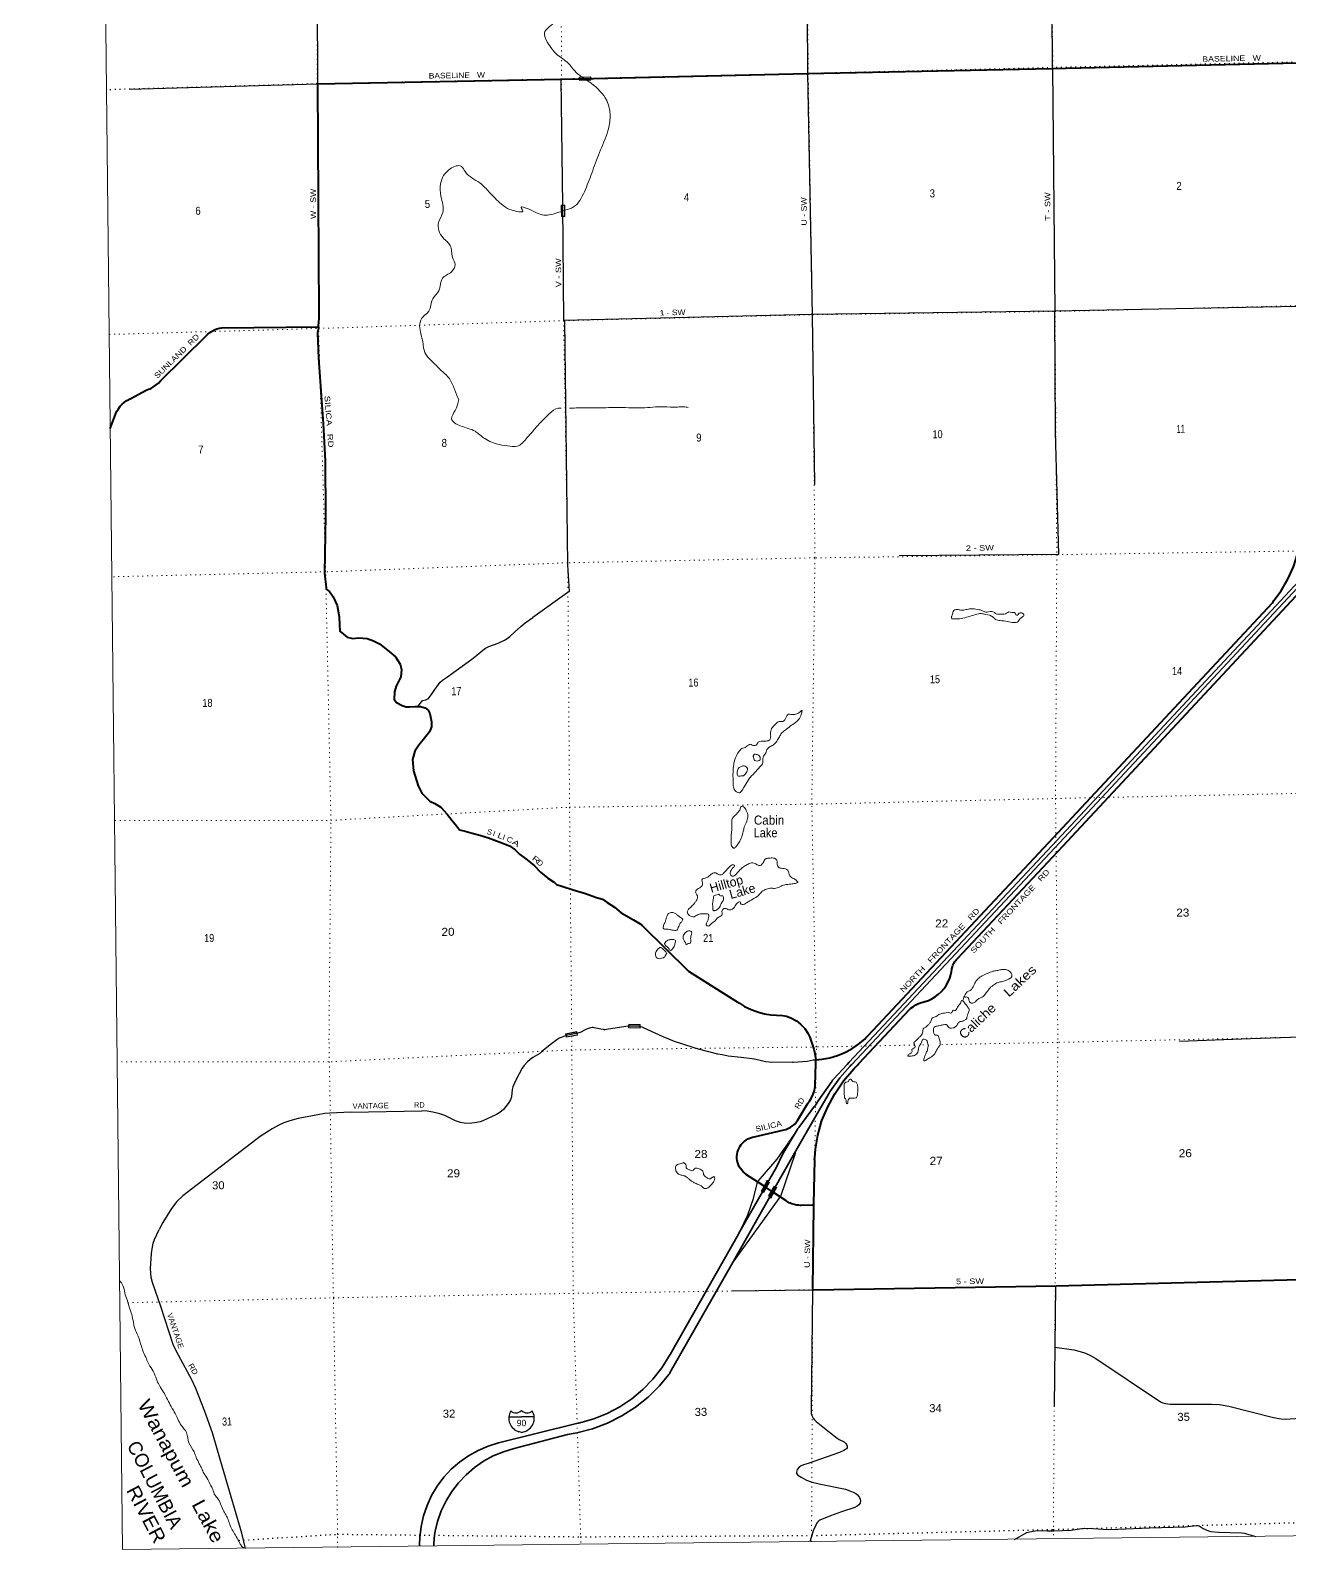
# Model space of a CAD drawing. Header units: feet. Extents: x 248627 to 501257, y -181930 to 5472.
# Drawn here: x 248627 to 276162, y -181930 to -148700 of the extents above; entities that cross this region are included whole.
import ezdxf
from ezdxf.enums import TextEntityAlignment as Align

# ---------------------------------------------------------------- set-up
doc = ezdxf.new("R2010")
doc.units = ezdxf.units.FT
doc.header["$LTSCALE"] = 70
doc.header["$PDMODE"] = 32
doc.header["$PDSIZE"] = 35
doc.linetypes.add('DOTTED', pattern=[1.5, 0.3, -1.2])
doc.linetypes.add('MEDIUM_DASHED', pattern=[4.5, 3, -1.5])
for name, color, linetype, lineweight in [('15', 7, 'Continuous', 25), ('18', 7, 'Continuous', 35), ('19', 7, 'Continuous', 25), ('26', 7, 'Continuous', 40), ('27', 7, 'Continuous', 40), ('29', 7, 'Continuous', 25), ('31', 7, 'Continuous', 13), ('39', 7, 'Continuous', 13), ('4', 7, 'Continuous', 13), ('41', 7, 'MEDIUM_DASHED', 13), ('55', 7, 'Continuous', 13), ('6', 7, 'DOTTED', 25), ('61', 7, 'Continuous', 13), ('7', 7, 'DOTTED', 13)]:
    doc.layers.add(name, color=color, linetype=linetype, lineweight=lineweight)
doc.layers.add('30', color=7, linetype='Continuous')

msp = doc.modelspace()

# ---------------------------------------------------------------- linework, layer by layer
at = {"layer": '15'}
for p, q in [((259089.93, -179021.61), (259366.34, -179021.61)), ((259362.64, -178890.14), (259365.54, -178887.23)), ((259368.71, -178889.61), (259365.28, -178887.23)), ((259366.34, -179367.19), (259302.45, -179349.23)), ((259365.81, -179367.45), (259429.44, -179348.71))]:
    msp.add_line(p, q, dxfattribs=at)
msp.add_lwpolyline([(259641.7, -179021.61), (259365.81, -179021.61), (259366.34, -179021.61)], dxfattribs=at)
for centre, radius, start, end in [((259392.56, -179056.71), 306.13, 148.44436, 254.43373), ((259243.97, -178774.11), 165.66, 227.34179, 315.81158), ((259487.65, -178774.11), 165.66, 224.18844, 312.69406), ((259339.05, -179056.71), 306.13, 283.08089, 31.62481)]:
    msp.add_arc(centre, radius, start, end, dxfattribs=at)
at = {"layer": '18'}
msp.add_line((264108.96, -175027.81), (264112.4, -175021.74), dxfattribs=at)
for points in [[(265408.57, -172719.77), (265427.43, -172694.77), (265775.61, -172233.22), (265794.78, -172207.81), (265809.9, -172183.22), (265853.65, -172112.09), (266151.48, -171690.13), (266170.16, -171663.65), (266191.74, -171640.13), (266484.96, -171320.45), (266488.85, -171316.21), (266531.72, -171270.45), (271074.87, -166421.04), (276473.52, -160628.46), (281645.25, -155121.46)], [(265366.43, -173208.13), (265763.41, -172508.9), (266090.12, -171944.03), (266107.66, -171913.7), (266120.92, -171894.03), (266325.96, -171609.82), (266543.99, -171366.04), (266571.07, -171335.76), (266589.55, -171316.04), (271129.67, -166472.25), (276528.41, -160679.57), (281646.67, -155235.59)], [(264694.93, -173994.92), (264932.35, -173576.41), (265083.13, -173269.61), (265395.68, -172744.77), (265408.57, -172719.77)], [(263961.65, -175682.49), (264797.49, -174210.26), (264858.1, -174103.5), (265366.43, -173208.13)], [(264112.4, -175021.74), (264635.06, -174100.45), (264694.93, -173994.92)], [(257137.01, -181857.11), (257137.78, -181771.05), (257137.95, -181751.99), (257139.42, -181721.05), (257142.16, -181663.28), (257170.38, -181425.15), (257223.34, -181191.27), (257300.46, -180964.2), (257400.89, -180746.45), (257523.53, -180540.38), (257667.04, -180348.26), (257829.85, -180172.2), (258010.16, -180014.12), (258206.02, -179875.75), (258415.26, -179758.61), (258635.6, -179663.99), (258864.63, -179592.92), (260568.87, -179172.14), (260611.43, -179161.63), (260618.87, -179160), (260643.23, -179154.65), (260946.28, -179068.55), (261238.67, -178951.24), (261517.19, -178804), (261778.8, -178628.46), (262020.63, -178426.54), (262240.03, -178200.45), (262434.59, -177952.66), (262587.74, -177708.87), (262590.21, -177704.95), (262616.34, -177658.87), (264108.96, -175027.81)], [(257448.96, -181853.59), (257448.37, -181815.25), (257455.55, -181678.4), (257472.24, -181573.07), (257478.64, -181532.73), (257480.92, -181523.07), (257531.16, -181312.12), (257611.47, -181084), (257715.19, -180865.52), (257841.18, -180659.09), (257988.05, -180466.95), (258154.21, -180291.21), (258337.82, -180133.81), (258536.88, -179996.46), (258749.21, -179880.68), (258972.48, -179787.72), (259204.24, -179718.61), (260372.33, -179411.35), (260577.85, -179375.47), (260918.19, -179286.3), (261247.34, -179162.04), (261561.7, -179004.07), (261857.82, -178814.09), (262132.46, -178594.21), (262382.62, -178346.82), (262585.05, -178099.66), (262599, -178082.63), (262617.71, -178049.66), (263961.65, -175682.49)]]:
    msp.add_lwpolyline(points, dxfattribs=at)
at = {"layer": '19'}
for points in [[(264524.84, -173883.15), (264542.72, -173869.15), (264956.19, -173388.48), (265335.92, -172840.12), (265393.31, -172744.77), (265408.57, -172719.77)], [(265021.8, -174212.45), (265036.01, -174197.78), (265354.05, -173258.13), (265366.43, -173208.13)], [(264112.4, -175021.74), (264156.15, -174943.95), (264316.4, -174605.75), (264440.42, -174252.65), (264519.58, -173919.15), (264524.84, -173883.15)], [(263961.65, -175682.49), (264000.32, -175632.49), (265000.79, -174247.78), (265021.8, -174212.45)], [(264108.96, -175027.81), (264108.99, -175027.81), (264112.4, -175021.74)]]:
    msp.add_lwpolyline(points, dxfattribs=at)
at = {"layer": '26'}
for points in [[(254926.02, -155181.49), (254935.03, -155058.53), (254939.18, -155012.9), (254941.61, -154887.24), (254910.37, -149869.62), (260240.04, -149767.37), (260629.31, -149758.64), (265622.41, -149646.6), (270963.29, -149531.2), (276338.38, -149411.45), (281572.91, -149277.86)], [(265799.74, -171214.41), (265934.58, -171204.56), (266107.27, -171173.1), (266275.71, -171123.76), (266438.08, -171057.09), (266592.59, -170973.8), (266737.54, -170874.83), (266871.36, -170761.24), (266897.21, -170734.17), (266943.94, -170684.17), (271001.8, -166352.77), (275784.95, -161220.6), (275802.44, -161195.6), (275820.97, -161170.6), (275977.66, -160956.54), (276124.98, -160703.46), (276245.03, -160436.37), (276336.51, -160158.19), (276352.34, -160054.74), (276362.27, -154776.45), (276362.34, -154739.01), (276387.32, -154738.35), (281420.82, -154604.5), (281638.29, -154558.92)], [(250373.82, -157408.73), (250511.01, -157042.62), (250517.97, -157029.38), (250551.7, -156974.15), (250591.02, -156922.75), (250635.5, -156875.74), (250684.65, -156833.64), (250737.93, -156796.91), (250769.76, -156779.57), (250794.76, -156765.95), (250819.76, -156751.55), (251160.87, -156568.17), (251172.15, -156562.11), (251210.87, -156548.89), (251216.62, -156546.93), (251273.9, -156522.27), (251328.3, -156491.75), (251379.21, -156455.72), (251426.08, -156414.56), (251468.38, -156368.73), (252469.42, -155384.2), (252508.43, -155344.52), (252552.64, -155307.96), (252600.44, -155276.23), (252651.29, -155249.67), (252704.63, -155228.57), (252759.89, -155213.16), (252816.46, -155203.62), (254926.02, -155181.49)], [(254926.02, -155181.49), (254924.8, -155216.53), (254903.02, -155318.69), (254925.88, -155866.4), (255030.92, -157295.63), (255072.23, -158113.09), (255076.54, -159311.63), (255059.2, -160570.8), (255091.77, -160895.98), (255094.26, -160920.83), (255119.46, -160939.53), (255169.5, -160976.66), (255251.05, -161086.68), (255335.33, -161279.26), (255379.77, -161524.6), (255385.24, -161691.74), (255396.62, -161842.71), (255550.88, -161972.18), (255674.06, -162003.23), (255800.9, -161989.94), (255990.42, -162002.23), (256131.89, -162051.24), (256263.45, -162118.48), (256474.46, -162285.68), (256612.5, -162403.21), (256714.6, -162559.36), (256741.8, -162675.94), (256729.1, -162839.23), (256628.1, -163043.65), (256590.92, -163170.91), (256578.2, -163332.19), (256631.22, -163404.2), (256754.68, -163467.48), (256844.78, -163493.19), (256916.13, -163496.16), (257042.98, -163484.88), (257159.89, -163489.81), (257256.89, -163521.11), (257323.43, -163572.28), (257362.7, -163640.97), (257396.54, -163825.97), (257399.48, -163932.71), (257352.06, -164041.94), (257276.38, -164145.4), (257122.84, -164332.19), (257031.28, -164464), (256982.51, -164649.79), (257000.77, -164897.39), (257104.31, -165220.72), (257186.32, -165383.11), (257361.11, -165556.7), (257468.35, -165608.05), (257602.06, -165691.38), (257742.41, -165843.14), (257840.27, -165975.15), (257942.06, -166095.05), (258011.35, -166185.04), (258134.52, -166214.08), (258286.03, -166258.96), (258451.67, -166305.73), (258645.58, -166360.29), (258878.06, -166446.7), (259100.51, -166539.26), (259228.18, -166622.65), (259319.67, -166716.45), (259490.05, -166845.76), (259648.3, -166971.16), (259784.52, -167110.87), (259942.84, -167244.33), (260062.43, -167325.78), (260076.57, -167329.67), (260131.41, -167379.51), (260272.85, -167424.49), (260497.13, -167494.87), (260763.86, -167580.97), (261008.4, -167665.25), (261139.72, -167704.29), (261237.02, -167771.85), (261399.15, -167879.08), (261547.32, -168002.57), (261816.6, -168151.08), (261957.72, -168240.42), (261988.45, -168259.87), (262007.72, -168278.83), (263019.2, -169273.73), (263515.61, -169589.29), (264080.19, -169946.54), (264105.19, -169960.36), (264130.19, -169975.92), (264244.06, -170046.81), (264391.21, -170118.28), (264545.02, -170173.97)], [(265755.06, -174394.98), (265756.92, -174369.98), (265779.49, -173412.13), (265776.29, -173387.13), (265778.14, -173362.13), (265792.53, -173167.23), (265842.37, -172865.7), (265916.58, -172596.03), (265918.05, -172590.69), (265936.42, -172546.03), (266054.75, -172258.28), (266217.17, -171957.32), (266410.16, -171674.98), (266631.61, -171414.36), (266695.12, -171349.64), (266719.65, -171324.64), (266744.65, -171299.69), (267860.74, -170108.22), (267882.71, -170089.36), (267934.38, -170048.65), (267990.03, -170013.56), (268049.05, -169984.49), (268110.77, -169961.74), (268144.86, -169953.1), (268183.43, -169943.31), (268194.86, -169939.73), (268263.43, -169916.13), (268341.98, -169879.53), (268416.28, -169834.91), (268485.5, -169782.77), (268548.9, -169723.68), (268605.77, -169658.29), (268655.49, -169587.32), (268697.53, -169511.53), (268731.41, -169431.76), (268756.76, -169348.89), (268767.86, -169291.85), (268771.51, -169273.12), (268775.5, -169241.85), (268777.68, -169224.83), (268787.42, -169183.6), (268801.41, -169143.61), (268819.51, -169105.31), (268841.51, -169069.11), (268860.35, -169044.36), (268880.71, -169019.36), (268904.13, -168994.36), (271202.74, -166540.52), (276601.6, -160747.71)], [(264545.02, -170173.97), (264681.29, -170210.58), (264821.35, -170230.05), (264941.95, -170237.83), (265074.23, -170245.62), (265159.82, -170261.19), (265253.19, -170296.22), (265377.69, -170362.4), (265467.17, -170440.25), (265560.54, -170533.67), (265630.57, -170634.88), (265669.47, -170720.52), (265758.95, -170981.32), (265782.29, -171074.74), (265799.74, -171214.41)], [(264524.84, -173883.15), (264288.91, -173728.49), (264283.13, -173724.7), (264238.91, -173690.51), (264212.72, -173667.59), (264180.77, -173633.1), (264152.6, -173595.47), (264128.52, -173555.09), (264108.79, -173512.42), (264093.63, -173467.92), (264083.2, -173422.08), (264077.63, -173375.4), (264076.96, -173328.4), (264081.21, -173281.58), (264090.33, -173235.46), (264104.22, -173190.55), (264122.73, -173147.33), (264145.66, -173106.29), (264172.75, -173067.87), (264203.7, -173032.49), (264238.19, -173000.54), (264275.83, -172972.37), (264316.2, -172948.29), (264358.87, -172928.56), (264374.95, -172923.08), (264416.25, -172909.01), (264424.95, -172906.97), (265113.13, -172745.32), (265148.3, -172737.06), (265163.13, -172731.73), (265189.72, -172722.17), (265239.1, -172698.33), (265285.71, -172669.46), (265323.91, -172639.86), (265350.24, -172616.5), (265365.78, -172593.48), (265366.03, -172593.11), (265377.38, -172576.28), (265397.66, -172543.11), (265621.7, -172176.66), (265634.23, -172156.16), (265655.24, -172126.66), (265661.05, -172118.5), (265705.29, -172044.93), (265741.6, -171967.13), (265769.57, -171885.97), (265783.13, -171827.33), (265789.2, -171801.08), (265789.9, -171777.33), (265804.25, -171292.87), (265804.98, -171268.27), (265803.72, -171240.67), (265799.74, -171214.41)], [(264858.1, -174103.5), (264694.93, -173994.92), (264524.84, -173883.15)], [(265755.06, -174394.98), (265730.06, -174399.07), (265483.5, -174400.93), (265463.83, -174401.08), (265433.5, -174399.03), (265387.42, -174394.32), (265330.74, -174382.44), (265275.62, -174364.7), (265222.66, -174341.3), (265197.43, -174326.83), (265170.02, -174311.11), (265147.43, -174296.07), (265021.8, -174212.45), (264858.1, -174103.5)], [(281737.83, -175895.16), (281714.3, -175895.73), (276376.76, -176025.58), (271054.23, -176164.97), (265754.23, -176251.6), (265739.1, -176251.85), (265739.32, -176227.01), (265754.85, -174419.98), (265755.06, -174394.98)]]:
    msp.add_lwpolyline(points, dxfattribs=at)
at = {"layer": '29'}
for p, q in [((254909.46, -149870.09), (254899.42, -144867.92)), ((270975.14, -149523.69), (271031.37, -154848.62)), ((260270.25, -152523.41), (260236.18, -149767.64)), ((250800.73, -149989.39), (254910.48, -149872.12)), ((255632.51, -172359.75), (257187.88, -172330.82)), ((263960.17, -176268.89), (265727.2, -176250.02)), ((265731.21, -176247.97), (265699.66, -178879.19)), ((271040.04, -176155.04), (271016.55, -178802.21))]:
    msp.add_line(p, q, dxfattribs=at)
for points in [[(265575, -139004.05), (265590.55, -144322.8), (265620.4, -149646.62), (265718.37, -154925.47), (265772.57, -158635.52)], [(270975.36, -149529.07), (270957.65, -145611.2), (270943.63, -144221.39)], [(276363.51, -154738.98), (276342.07, -154739.55), (271027.27, -154840.6), (265698.14, -154915.6), (260294.92, -155045.69), (260270.25, -152523.41)], [(260303.07, -155055.68), (260369.26, -160387.21), (260408.59, -160975.05), (259611.47, -161538.63)], [(271019.33, -154854.78), (271035.95, -157479.41), (271107.49, -160163.94), (267627.79, -160195.11)], [(257108.17, -163483.94), (257178.52, -163387.75), (257196.08, -163363.59), (257209.25, -163356.99), (257277.32, -163341.62), (257303.67, -163330.64), (257323.43, -163317.45), (257398.08, -163229.58), (257468.34, -163119.74), (257516.64, -163058.23), (257586.9, -162957.17), (257637.4, -162911.05), (257723.03, -162856.12), (258280.72, -162451.91), (258386.11, -162368.43), (258522.24, -162254.2), (258581.52, -162214.66), (258653.98, -162179.51), (258855.97, -162104.82), (258996.49, -162034.52), (259053.58, -162001.56), (259110.67, -161959.83), (259216.06, -161863.17), (259347.8, -161740.15), (259448.79, -161661.07), (259611.47, -161538.63)], [(260307.24, -170698.72), (260231.49, -170726.2), (260191.97, -170745.97), (260108.53, -170798.7), (259989.97, -170886.56), (259805.54, -171044.73), (259766.01, -171075.49), (259612.32, -171167.76), (259555.23, -171209.5), (259498.15, -171260.02), (259414.71, -171345.7), (259379.58, -171400.62), (259252.23, -171646.66), (259177.58, -171809.23), (259164.41, -171866.34), (259146.84, -172024.52), (259124.89, -172090.42), (259076.58, -172169.5), (258971.19, -172301.31), (258894.34, -172371.62), (258821.89, -172415.54), (258523.28, -172551.75), (258459.61, -172573.73), (258338.85, -172595.68), (258218.09, -172606.68), (258114.89, -172604.47), (258033.65, -172589.1), (257921.67, -172547.35), (257688.94, -172437.51), (257579.16, -172397.98), (257425.46, -172358.43), (257302.5, -172336.47), (257187.88, -172330.82)], [(262034.1, -170518.58), (262003.37, -170504.3), (261974.83, -170493.32), (261944.09, -170487.82), (261714.64, -170479.03), (261694.88, -170480.14), (261644.38, -170485.62), (261225.02, -170553.73), (261195.38, -170557.03), (261172.32, -170557.03), (261156.95, -170555.92), (261099.86, -170544.94), (260958.25, -170515.29), (260935.19, -170511.99), (260907.75, -170511.99), (260873.71, -170518.58), (260805.65, -170540.54), (260771.62, -170554.83), (260647.56, -170619.63), (260620.12, -170629.52), (260599.26, -170635.01), (260344.56, -170687.73), (260307.24, -170698.72)], [(265292.57, -171265.72), (264836.84, -171274.28), (264778.66, -171269.89), (264701.81, -171258.9), (264642.53, -171247.92), (264461.39, -171203.98), (264409.79, -171195.2), (264172.66, -171168.84), (263887.23, -171133.69), (263752.19, -171109.52), (263658.88, -171089.75), (263239.51, -170983.2), (263118.75, -170949.16), (262714.75, -170817.35), (262464.45, -170711.9), (262034.1, -170518.58)], [(273752.43, -170805.06), (275307.57, -170749.94), (276399.4, -170713.34), (281750.17, -170577.28)], [(265292.57, -171265.72), (265315.7, -171267.52), (265615.45, -171243.24), (265745.43, -171218.38), (265799.74, -171214.41)], [(255632.51, -172359.75), (255177.11, -172380.41), (255067.33, -172393.59), (254909.24, -172419.95), (254483.29, -172503.43), (254303.25, -172549.56), (254171.51, -172595.69), (254057.34, -172646.22), (253912.42, -172723.11), (253653.33, -172894.46), (251958.3, -174190.58), (251828.76, -174313.6), (251712.39, -174471.77), (251519.17, -174774.93), (251440.13, -174928.7)], [(251477.48, -176611.48), (251299.63, -176088.64), (251268.89, -175974.41), (251255.71, -175781.09), (251277.67, -175451.57), (251295.24, -175306.58), (251312.8, -175223.1), (251339.15, -175144.01), (251440.13, -174928.7)], [(252612.11, -179376.58), (252443.56, -178904.95), (252245.95, -178404.08), (252162.52, -178232.72), (251863.91, -177674.74), (251800.23, -177551.71), (251749.74, -177441.87), (251477.48, -176611.48)], [(271029.49, -177500.77), (271442.46, -177562.71), (271582.98, -177593.46), (271697.16, -177633), (271806.94, -177681.33), (271925.5, -177747.24), (273339.5, -178696.26), (273387.8, -178718.23), (273449.28, -178735.8), (273550.28, -178748.99), (274454.89, -178748.99), (274630.54, -178757.77), (274832.54, -178792.92), (275807.4, -179038.96), (275974.27, -179069.72), (276070.88, -179074.11), (276384.91, -179053.84)], [(265699.66, -178879.19), (265700.84, -178951.09), (265711.82, -178997.22), (265740.36, -179054.34), (265773.3, -179093.88), (265806.23, -179126.84), (266102.65, -179357.5), (266269.52, -179493.7), (266315.62, -179524.46), (266418.82, -179572.78), (266460.53, -179610.14), (266475.9, -179632.1), (266489.08, -179665.05), (266484.69, -179700.2), (266471.51, -179722.17), (266449.56, -179739.74), (266416.62, -179763.91), (266317.82, -179805.65), (265637.17, -180042.9), (265531.78, -180073.66), (265483.48, -180095.62), (265437.37, -180128.58), (265395.65, -180179.1), (265380.28, -180238.42), (265382.48, -180266.98), (265408.82, -180297.73), (265479.08, -180341.67), (265597.65, -180409.77), (265703.04, -180447.11), (265874.3, -180491.05), (266453.95, -180609.68), (266548.36, -180642.63), (266616.43, -180671.19), (266673.51, -180704.14), (266710.84, -180732.7), (266756.95, -180789.82), (266770.12, -180824.97), (266778.91, -180860.11), (266770.12, -180910.64), (266743.78, -180952.38), (266704.25, -180978.74), (266651.56, -181005.1), (266361.73, -181101.76), (266120.21, -181194.03), (265891.87, -181286.29), (265869.91, -181301.68), (265839.17, -181328.04), (265815.01, -181356.6), (265799.65, -181391.74), (265746.95, -181519.16), (265671.13, -181759.17)], [(253333, -181904.05), (253247.64, -181568.25), (252782.53, -179977.26), (252612.11, -179376.58)], [(270640.22, -181512.14), (270864.67, -181515.06), (271009.76, -181515.69), (271388.46, -181502.01), (271611.52, -181466.45), (271680.31, -181462.97), (271684.32, -181460.91), (271865.76, -181471.27), (272192.33, -181486.28), (272407.9, -181482.21), (273100.83, -181453.45), (273878.43, -181429.92), (274115.98, -181403.48)], [(274115.98, -181403.48), (274154.08, -181402.74), (274182.62, -181411.52), (274274.84, -181466.44), (274389.01, -181521.36), (274439.51, -181534.54), (274606.38, -181549.92), (275109.18, -181565.3), (275175.05, -181571.89), (275223.36, -181582.87), (275425.87, -181643.08)], [(270148.49, -181709.34), (270349.02, -181593.86), (270419.28, -181558.72), (270480.76, -181538.94), (270557.61, -181523.57), (270640.22, -181512.14)]]:
    msp.add_lwpolyline(points, dxfattribs=at)
at = {"layer": '31'}
for p, q in [((260313.15, -152773.56), (260238.15, -152774.33)), ((260310.57, -152523.57), (260313.15, -152773.56)), ((261710.51, -170439.72), (261960.39, -170447.53)), ((261960.39, -170447.53), (261958.05, -170522.5)), ((260330.62, -170650.65), (260575.46, -170600.14)), ((260575.46, -170600.14), (260590.61, -170673.6))]:
    msp.add_line(p, q, dxfattribs=at)
for points in [[(260238.15, -152774.33), (260235.57, -152524.35), (260310.57, -152523.57)], [(261958.05, -170522.5), (261708.17, -170514.69), (261710.51, -170439.72)], [(260590.61, -170673.6), (260345.77, -170724.1), (260330.62, -170650.65)]]:
    msp.add_lwpolyline(points, dxfattribs=at)
for points in [[(260302.65, -152531.64), (260243.64, -152532.26), (260246.06, -152766.25), (260305.07, -152765.64)], [(261717.88, -170448.25), (261952.4, -170455.77), (261950.5, -170514.73), (261715.99, -170507.17)], [(260339.33, -170656.31), (260569.14, -170608.9), (260581.06, -170666.66), (260351.25, -170714.06)]]:
    msp.add_lwpolyline(points, close=True, dxfattribs=at)
at = {"layer": '39'}
for points in [[(262983.71, -144412.93), (262978.02, -144436.34), (262791.73, -144565.03), (262481.88, -144618.35), (262345.49, -144692.16), (262173.17, -145038.27), (261950.55, -145159.25), (261715.78, -145274.29), (261530.9, -145332.46), (261356.34, -145418.73), (261170.83, -145638.06), (261072.26, -145890.8), (260914.62, -146069.57), (260628.77, -146336.19), (260450.06, -146875.74), (260391.83, -147365.8), (260319.66, -147642.46), (260123.59, -147805.49), (260144.8, -148161.84), (260069.43, -148533.21), (259865.84, -148758.75), (259934.1, -148963.57), (260148, -149231.46), (260393.48, -149424.52), (260529.91, -149588.4), (260806.42, -149795.49)], [(260803.98, -149793.41), (260888.89, -149856.92), (261228.66, -150234.41), (261304.18, -150580.17), (261254.51, -150894.89), (261071.22, -151370.03), (260901.83, -151822.87), (260740.11, -152229.31), (260505.21, -152561.92), (260310.48, -152633.52)], [(260310.48, -152633.52), (260223.99, -152665.32), (259894.18, -152740.98), (259532.39, -152613.5), (259360.79, -152576.86), (259393.69, -152653.09), (259266.79, -152658.33), (259105.22, -152615.56), (258922.83, -152496.43), (258668.77, -152243.02), (258451.37, -152035.6), (258134.89, -151788.83), (258051.29, -151674.8), (257805.93, -151729.52), (257595.13, -152053.83), (257603.56, -152329.73), (257646.9, -152681.84), (257552.1, -152904.33), (257649.69, -153237.79), (257808.31, -153405.49), (257856.89, -153664.89), (257912.67, -153823.49), (257835.44, -153981.35), (257637.17, -154122.24), (257556.93, -154396.97), (257425.42, -154569.45), (257339.14, -154844.23), (257213.21, -154962.27), (257142.05, -155122.08), (257199.49, -155474.06), (257270.64, -155779.57), (257425.3, -155955.37), (257636.64, -156160.84), (257789.11, -156316.51), (257899.92, -156547.11), (257992.57, -156775.87)], [(257992.57, -156775.87), (257918.04, -157012.27), (257837.01, -157196.35), (258027.75, -157349.64), (258349.16, -157467.44), (258562.13, -157628.58), (258879.61, -157758.5), (259119.73, -157796.5), (259272.88, -157797.06), (259464.91, -157634.07), (259622.56, -157455.3), (259800.19, -157258.21), (259970.01, -157089.39), (260168.43, -156964.62), (260231.8, -156964.01)], [(260418.78, -156962.23), (260432.37, -156962.1), (260766.79, -156952.87), (261117.41, -156953.55), (261518.37, -156949.73), (262008.07, -156955.13), (262469.32, -156932.6), (262773.66, -156939.77), (262918.69, -156934.36), (263007.47, -156947.62)], [(268767.75, -161531.89), (268775.65, -161513.68), (268783.54, -161493.46), (268799.28, -161448.99), (268802.98, -161410.68), (268897.31, -161367.48), (268971.98, -161380.87), (269086.74, -161369.7), (269189.34, -161350.6), (269334.57, -161367.34), (269447.63, -161392.45), (269514.38, -161422.03), (269649.27, -161408.66), (269693.76, -161426.36), (269746.42, -161458.09), (269855.33, -161469.14), (269974.03, -161447.86), (270024.16, -161419.18), (270084.73, -161432.71), (270163.42, -161444.04), (270177.83, -161480.16), (270202.13, -161494.03), (270220.16, -161481.78), (270246.04, -161445.27), (270306.45, -161440.66), (270336.83, -161458.5), (270351.27, -161496.64), (270299.28, -161543.47), (270253.3, -161586.21), (270223.46, -161630.81), (270130.95, -161651.84), (269987.67, -161627.02), (269830.35, -161610.39), (269733.4, -161583.11), (269682.59, -161533.23), (269516.85, -161474.38), (269419.98, -161457.18), (269359.55, -161459.77), (269226.9, -161499.31), (269100.26, -161534.76), (268941.38, -161570.52), (268820.5, -161573.69), (268776.12, -161568.07), (268767.75, -161531.89)], [(265505, -163585.48), (265481.46, -163660.24), (265426.02, -163773.57), (265356.06, -163838.7), (265243.92, -163920.35), (265129.8, -164006.04), (265103.77, -164024.42), (265037.87, -164093.54), (264994.22, -164172.52), (264936.59, -164265.73), (264876.66, -164326.73), (264790.41, -164371.87), (264732.46, -164428.83), (264712.8, -164485.42), (264675.11, -164554.27), (264649.3, -164598.83), (264644.24, -164713.7), (264580.6, -164811), (264460.81, -164939.05), (264337.08, -165079.23), (264247.63, -165221.09), (264188.04, -165320.36), (264134.12, -165377.28), (264069.44, -165353.73), (264030.86, -165319.85), (263995.77, -165223.49), (263994.97, -165130.84), (263989.97, -165018.08), (263993.06, -164909.27), (264005.88, -164760.08), (264042.89, -164612.67), (264110.3, -164485.12), (264186.22, -164409.86), (264280.59, -164370.69), (264370.77, -164313.43), (264411.23, -164331.17), (264495.87, -164332.38), (264543.69, -164269.47), (264603.96, -164248.76), (264714.76, -164245.68), (264797.11, -164214.68), (264814.6, -164139.98), (264817.64, -164025.13), (264869.15, -163923.92), (264907.14, -163889.31), (264955.08, -163840.51), (264997.17, -163813.92), (265055.65, -163819.41), (265139.72, -163754.14), (265201.36, -163658.88), (265271.95, -163666.26), (265360.52, -163655.35), (265454.84, -163610.13), (265500.9, -163577.46), (265505, -163585.48)], [(264231.37, -164784.15), (264276.29, -164805.85), (264308.89, -164847.84), (264275.42, -164938.81), (264221.58, -165003.78), (264169.22, -165008.31), (264098.69, -165006.97), (264080.22, -164968.87), (264081.78, -164916.48), (264097.49, -164867.98), (264117.34, -164833.55), (264141.36, -164815.19), (264207.63, -164788.37), (264231.77, -164784.11)], [(264481.49, -164533.96), (264548.15, -164553.47), (264582.81, -164599.47), (264583.26, -164651.84), (264543.19, -164678.41), (264490.8, -164678.91), (264456.32, -164653.05), (264435.63, -164590.8), (264433.45, -164570.67), (264443.31, -164546.41), (264461.32, -164532.13), (264481.49, -164533.96)], [(264021.72, -166595.06), (263989.33, -166577.24), (263960.77, -166537.23), (263947.95, -166452.74), (263953.21, -166362.04), (263952.62, -166293.56), (263965.61, -166164.51), (263966.67, -166053.71), (263964.08, -165987.26), (263995.64, -165908.39), (264059.63, -165851.38), (264107.5, -165794.52), (264145.28, -165735.74), (264170.93, -165673.05), (264223.39, -165680.61), (264280.52, -165762.65), (264317.8, -165879.13), (264290.61, -165998.24), (264237.29, -166123.65), (264194.53, -166305.35), (264137.21, -166434.82), (264083.52, -166517.93), (264043.69, -166572.69), (264019.62, -166585.01), (263997.34, -166571.12)], [(265406.23, -167315.11), (265406.42, -167337.26), (265370.29, -167353.72), (265285.79, -167368.63), (265152.93, -167384), (265042.39, -167417.28), (264923.91, -167464.74), (264833.22, -167463.6), (264720.53, -167480.79), (264624.27, -167534.08), (264546.42, -167619.43), (264424.21, -167701.17), (264285.89, -167785.08), (264189.46, -167818.23), (264157.01, -167794.37), (264146.68, -167764.25), (264114.47, -167768.58), (264040.6, -167847.85), (263942.62, -167935.4), (263902.32, -167935.79), (263809.36, -167904.45), (263753.29, -167945.27), (263753.85, -168009.72), (263748.15, -168050.07), (263672, -168099.14), (263574.11, -168196.76), (263510.03, -168243.71), (263452, -168290.59), (263405.45, -168266.86), (263413.16, -168226.5), (263438.87, -168169.85), (263448.7, -168141.56), (263460.2, -168072.96), (263457.84, -168032.69), (263405.34, -168021.11), (263318.72, -168023.95), (263228.16, -168036.9), (263139.92, -168086.08), (263034.89, -168056.87), (262989.88, -167978.74), (263019.6, -167920.03), (263083.57, -167861.01), (263147.44, -167789.89), (263185.3, -167741.19), (263207.07, -167694.65), (263212.54, -167628.12), (263181.9, -167580.06), (263179.34, -167517.64), (263211.28, -167483.09), (263283.47, -167442.12), (263315.38, -167403.54), (263322.88, -167339), (263310.25, -167276.68), (263414.64, -167231.36), (263508.77, -167163.99), (263595.08, -167124.89), (263661.85, -167156.49), (263724.45, -167172.01), (263778.61, -167143.29), (263834.5, -167082.32), (263892.38, -167017.31), (263936.36, -166976.6), (264004.63, -166949.76), (264022.93, -166967.72), (263987.09, -167018.42), (263947.26, -167073.19), (263929.74, -167143.86), (263970.52, -167199.88), (264038.82, -167175.05), (264098.73, -167112.03), (264158.64, -167049.02), (264242.65, -166977.71), (264322.9, -166936.66), (264417.34, -166905.54), (264473.93, -166925.14), (264528.59, -166954.84), (264585.09, -166964.37), (264653.02, -166897.25), (264700.74, -166822.26), (264775.15, -166805.43), (264875.88, -166802.46), (264942.68, -166838.08), (264953.15, -166884.31), (264961.84, -166956.75), (264984.39, -167000.85), (265077.33, -167030.18), (265188.51, -167071.42), (265215.28, -167137.64), (265229.73, -167177.8), (265268.43, -167225.77), (265319.03, -167251.48), (265379.86, -167295.21), (265396.19, -167319.23), (265398.27, -167327.27)], [(263578.1, -167959.03), (263563.95, -167953.12), (263547.65, -167933.13), (263551.3, -167888.78), (263551.02, -167856.55), (263542.68, -167824.4), (263548.26, -167769.95), (263554.04, -167739.68), (263563.54, -167673.12), (263575.28, -167632.72), (263607.35, -167612.27), (263667.69, -167599.6), (263689.84, -167597.38), (263704.17, -167623.43), (263766.71, -167632.91), (263781.41, -167701.26), (263775.61, -167729.51), (263743.75, -167774.13), (263726, -167818.62), (263712.21, -167855.01), (263678.36, -167901.67), (263650.34, -167924.09), (263608.27, -167952.69), (263598.18, -167950.78), (263578.1, -167959.03), (263578.21, -167959.99)], [(262892.56, -168142.83), (262882.76, -168175.16), (262838.91, -168229.96), (262803.23, -168298.79), (262785.53, -168349.32), (262763.65, -168381.76), (262717.34, -168386.23), (262668.93, -168380.65), (262620.49, -168371.04), (262574.02, -168357.38), (262521.67, -168361.91), (262475.24, -168352.28), (262474.53, -168269.7), (262498.27, -168219.11), (262523.91, -168154.41), (262539.54, -168097.85), (262565.18, -168033.15), (262637.38, -167994.18), (262712.04, -168005.56), (262764.75, -168043.33), (262819.54, -168087.12), (262858.03, -168110.93), (262892.56, -168142.83)], [(262963.89, -168702.16), (262953.39, -168653.91), (262933, -168625.91), (262902.19, -168557.71), (262919.57, -168470.92), (262953.46, -168428.3), (262989.52, -168403.78), (263043.85, -168395.21), (263084.34, -168416.98), (263080.76, -168469.39), (263065.32, -168548.1), (263068.05, -168630.66), (263062.25, -168658.92), (263036.13, -168667.23), (262989.94, -168685.8), (262969.86, -168694.05)], [(262542.36, -168891.51), (262522.44, -168917.88), (262496.65, -168964.46), (262436.44, -168993.24), (262382.15, -169005.84), (262341.76, -168996.15), (262325.52, -168982.21), (262303.1, -168952.21), (262292.62, -168905.97), (262326.2, -168827.09), (262376.1, -168772.23), (262390.12, -168762.02), (262467, -168797.55), (262511.74, -168845.47), (262532.1, -168869.45), (262544.38, -168891.49)], [(262509, -168656.05), (262495, -168672.05), (262499, -168691.05), (262511, -168711.05), (262529, -168731.05), (262558, -168751.05), (262594, -168794.05), (262614, -168820.05), (262624, -168829.05)], [(262508.6, -168656.65), (262518.03, -168639.94), (262588.16, -168594.95), (262662.64, -168586.18), (262725.23, -168599.69), (262721.86, -168676.27), (262692.33, -168757.12), (262660.46, -168799.73), (262623, -168828.05)], [(269073.62, -169781.69), (269086.61, -169755.73), (269108.55, -169729.33), (269178.81, -169698.45), (269254.45, -169590.96), (269304.03, -169497.82), (269345.9, -169447.06), (269442.03, -169377.66), (269556.44, -169326.21), (269672.92, -169280.78), (269757.4, -169263.86), (269845.92, -169246.9), (269922.45, -169242.14), (270021.41, -169267.38), (270084.58, -169349.37), (270086.98, -169393.67), (270018.98, -169452.73), (269952.73, -169481.57), (269862.28, -169508.62), (269761.75, -169533.75), (269671.59, -169593.03), (269619.55, -169633.81), (269567.73, -169700.78), (269503.95, -169781.97), (269442.05, -169847.02), (269367.74, -169875.93), (269309.76, -169928.86), (269267.75, -169963.5), (269201.36, -169976.22), (269175.04, -169962.37), (269154.6, -169928.32), (269148.31, -169900.18), (269140.01, -169872.06), (269125.71, -169850.03), (269095.42, -169842.26), (269071.24, -169842.5), (269046.36, -169834.56)], [(269074.73, -169780.02), (269064.8, -169796.23), (269050.94, -169824.56), (269033.17, -169867.03), (269025.35, -169895.31), (269021.43, -169907.43), (269013.52, -169925.64)], [(267816.86, -171123.54), (267830.79, -171103.26), (267860.84, -171082.83), (267906.75, -171032.04), (267904.59, -171015.94), (267904.35, -170987.74), (267944.45, -170965.2), (267972.3, -170922.63), (267957.79, -170876.44), (267945.34, -170834.25), (267963.35, -170819.98), (268021.35, -170769.07), (268053.29, -170734.52), (268097.27, -170693.81), (268125.08, -170647.21), (268138.82, -170604.78), (268146.34, -170542.26), (268194.42, -170509.57), (268252.43, -170460.67), (268294.36, -170415.96), (268324.09, -170359.27), (268337.82, -170314.82), (268414.07, -170277.83), (268492.21, -170226.73), (268582.64, -170197.66), (268645.03, -170189.01), (268693.28, -170176.46), (268725.63, -170188.24), (268777.98, -170183.71), (268805.75, -170133.09), (268858.16, -170134.6), (268874.14, -170118.34), (268901.89, -170065.7), (268929.73, -170023.13), (268947.66, -169998.78), (268975.49, -169954.2), (268989.29, -169919.82), (269015.56, -169927.63), (269052.21, -169971.6), (269090.87, -170015.55), (269133.72, -170077.59), (269152.17, -170113.67), (269146.51, -170158.04), (269120.98, -170234.83), (269107.36, -170291.37), (269091.54, -170325.76), (269037.38, -170354.48), (269017.39, -170372.8), (268961, -170377.37), (268912.96, -170414.09), (268883.17, -170464.73), (268845.24, -170505.38), (268803.03, -170517.87), (268740.59, -170520.48), (268700.15, -170504.75), (268671.56, -170460.7), (268653.3, -170446.78), (268592.87, -170449.37), (268526.5, -170464.1), (268478.23, -170474.63), (268433.98, -170483.11), (268391.8, -170499.63), (268377.99, -170534.01), (268384.89, -170632.65), (268413.5, -170678.71), (268461.86, -170678.25), (268500.77, -170750.4), (268517.42, -170812.68), (268523.9, -170862.98), (268488.26, -170935.84), (268450.45, -170990.59), (268412.81, -171065.48), (268362.96, -171126.39), (268298.83, -171167.29), (268220.69, -171218.4), (268166.44, -171237.04), (268166.13, -171200.79), (268185.7, -171134.12), (268213.32, -171065.37), (268246.86, -170982.46), (268252.56, -170942.12), (268264.3, -170901.72), (268251.91, -170867.59), (268243.51, -170827.38), (268220.99, -170787.31), (268192.66, -170773.48), (268148.23, -170761.81), (268110.61, -170838.72), (268080.81, -170887.35), (268049.18, -170958.16), (268031.82, -171048.97), (267999.99, -171095.61), (267961.91, -171120.14), (267911.65, -171132.71), (267867.34, -171135.15), (267837.15, -171139.46), (267816.96, -171135.63)], [(267816.96, -171135.63), (267812.92, -171133.65), (267812.88, -171129.62)], [(266421.84, -171962.48), (266423.5, -171944.61), (266422.8, -171864.04), (266420.11, -171785.5), (266429.71, -171731.02), (266461.76, -171708.56), (266513.97, -171687.92), (266533.79, -171649.45), (266565.94, -171639.08), (266590.4, -171671.07), (266634.97, -171698.85), (266681.36, -171704.45), (266699.76, -171734.49), (266720.46, -171798.76), (266723.12, -171873.26), (266711.85, -171968.05), (266690.33, -172042.79), (266678.31, -172050.96), (266619.9, -172053.53), (266575.55, -172051.94), (266535.31, -172058.37), (266521.34, -172074.62), (266499.75, -172141.3), (266491.99, -172175.62), (266473.78, -172167.73), (266463.26, -172115.46), (266458.93, -172081.25), (266440.62, -172061.28), (266426.21, -172025.16), (266425.98, -171998.98), (266421.66, -171964.77)], [(262910.33, -173464.7), (262963.21, -173524.68), (262969.71, -173577), (263014.35, -173612.83), (263073.01, -173638.46), (263101.27, -173644.23), (263129.28, -173621.81), (263169.29, -173587.18), (263225.79, -173596.71), (263310.73, -173632.16), (263341.37, -173680.22), (263343.63, -173708.4), (263353.93, -173734.49), (263422.97, -173796.27), (263451.34, -173814.13), (263483.64, -173821.88), (263535.73, -173787.14), (263573.88, -173770.66), (263590.4, -173816.84), (263562.83, -173891.63), (263485.04, -173983.02), (263443.04, -174019.68), (263382.71, -174034.36), (263342.26, -174016.62), (263297.57, -173974.74), (263234.83, -173943.11), (263139.78, -173903.72), (263085.06, -173867.99), (263030.31, -173828.22), (262985.64, -173788.36), (262918.82, -173750.72), (262834.04, -173733.4), (262773.21, -173689.66), (262742.62, -173647.65), (262738.36, -173621.51), (262733.83, -173563.13), (262751.63, -173524.69), (262801.78, -173498.02), (262856.04, -173481.39), (262902.26, -173466.85), (262910.33, -173464.7)], [(250577.87, -176043.63), (250649.83, -176152.08), (250691.53, -176314.85), (250739.22, -176469.5), (250799.35, -176666.34), (250853.15, -176829), (250886.9, -177003.93), (250909.83, -177092.34), (250981.83, -177262.88), (251054.22, -177479.75), (251101.75, -177616.28), (251163.38, -177752.67), (251216.83, -177875.04), (251312.85, -178027.22), (251382.87, -178201.81), (251440.38, -178328.17), (251538.47, -178486.37), (251606.04, -178610.62), (251685.95, -178764.97), (251773.9, -178915.21), (251851.87, -179077.63), (251921.49, -179205.89), (252039.78, -179369.95), (252094.13, -179597.06), (252204.64, -179793.42), (252254.06, -179915.83), (252319.7, -180050.17), (252373.01, -180156.42), (252420.22, -180256.69), (252504.03, -180394.89), (252567.57, -180519.18), (252614.71, -180611.39), (252664.18, -180739.84), (252735.45, -180825.78), (252797.08, -180962.17), (252856.68, -181096.57), (252915.96, -181194.71), (252959.16, -181297.04), (252998.38, -181405.44), (253127.39, -181643.93), (253201.07, -181776.17), (253235.9, -181842.32), (253291, -181900.05)]]:
    msp.add_spline(points, degree=3, dxfattribs=at)
at = {"layer": '4'}
msp.add_lwpolyline([(248626.54, 1367.98), (279703.36, 1731.35), (310779.64, 2137.47), (341855.35, 2586.32), (372930.4, 3077.93), (404004.75, 3612.28), (435078.34, 4189.37), (466151.09, 4809.2), (497222.97, 5471.78), (501256.99, -177792.42), (469933.02, -178460.37), (438608.16, -179085.23), (407282.48, -179667), (375956.01, -180205.69), (344628.84, -180701.29), (313301.02, -181153.78), (281972.62, -181563.19), (250643.67, -181929.51)], close=True, dxfattribs=at)
msp.add_lwpolyline([(248626.54, 1367.98), (279703.36, 1731.35), (310779.64, 2137.47), (341855.35, 2586.32), (372930.4, 3077.93), (404004.75, 3612.28), (435078.34, 4189.37), (466151.09, 4809.2), (497222.97, 5471.78), (501256.99, -177792.42), (469933.02, -178460.37), (438608.16, -179085.23), (407282.48, -179667), (375956.01, -180205.69), (344628.84, -180701.29), (313301.02, -181153.78), (281972.62, -181563.19), (250643.67, -181929.51)], close=True, dxfattribs=at)
at = {"layer": '55'}
for points in [[(264788.36, -173902.04), (264664.65, -174119.28), (264608.17, -174087.12), (264731.87, -173869.87)], [(264777.44, -173905.03), (264734.86, -173880.78), (264619.08, -174084.12), (264661.65, -174108.36)], [(264766.05, -174193.99), (264889.12, -173976.39), (264945.7, -174008.38), (264822.63, -174225.99)], [(264934.79, -174011.4), (264892.14, -173987.29), (264776.95, -174190.96), (264819.6, -174215.08)]]:
    msp.add_lwpolyline(points, close=True, dxfattribs=at)
for p in [(264736.22, -173872.35), (264818.28, -174223.53)]:
    msp.add_point(p, dxfattribs=at)
at = {"layer": '6'}
for points in [[(281572.86, -149276.38), (276326.15, -149395.46), (270983.31, -149516.91), (265634.5, -149646.48), (260879.34, -149753.95)], [(260628.21, -149759.62), (260237.26, -149768.46), (254900.32, -149871.73), (250291.02, -150000.29)], [(253183.44, -181726.99), (255345.5, -181592.56), (260659.65, -181648.64), (265709.09, -181620.63), (270995.41, -181487.63), (276386.94, -181337.05), (281771.42, -181205.58), (281968.02, -181191.78)]]:
    msp.add_lwpolyline(points, dxfattribs=at)
at = {"layer": '61'}
for p, q in [((260630.86, -149796.86), (260629.06, -149721.88)), ((260880.78, -149790.86), (260630.86, -149796.86))]:
    msp.add_line(p, q, dxfattribs=at)
msp.add_lwpolyline([(260629.06, -149721.88), (260878.98, -149715.88), (260880.78, -149790.86)], dxfattribs=at)
msp.add_lwpolyline([(260871.17, -149724.06), (260637.24, -149729.68), (260638.66, -149788.67), (260872.59, -149783.05)], close=True, dxfattribs=at)
at = {"layer": '7'}
msp.add_line((268264.33, -170888.42), (268079.95, -170891.94), dxfattribs=at)
for points in [[(255155.81, -170776.92), (255198.58, -165978.19), (255083.13, -160542.37), (254928.36, -155219.74), (254900.32, -149871.73), (254890.55, -144539.66), (254842.37, -139193.85), (254799.29, -136071.92)], [(260156.74, -136008.74), (260245.55, -139059.73), (260235.38, -144416.17), (260237.26, -149768.46), (260263.16, -152524.51)], [(265709, -181758.05), (265709.09, -181620.63), (265733.21, -176245.93), (265814.3, -170935.15), (265714.03, -165624.09), (265782.37, -160236.88), (265728.39, -154919.34), (265634.5, -149646.48), (265594.65, -144330.81), (265574.85, -139004.88), (265568.6, -135947.05)], [(270915.97, -138814.98), (270915.76, -138893.52), (270955.62, -144209.18), (270983.31, -149516.91), (271031.37, -154848.62), (271071.26, -160168.32), (271044.76, -165500.73), (271094.85, -170834.44), (271038.08, -176161.1), (270995.41, -181487.63), (270999.23, -181697.09)], [(260265.48, -152771.35), (260286.9, -155049.79), (260376.95, -160344.84), (260417.07, -165690.72), (260463.41, -170623.8)], [(250351.18, -155351), (254928.36, -155219.74), (260286.9, -155049.79), (265728.39, -154919.34), (271031.37, -154848.62), (276370.14, -154723.17), (281639.38, -154647.44)], [(281705.58, -159946.27), (276351.98, -160087.74), (271071.26, -160168.32), (265782.37, -160236.88), (260376.95, -160344.84), (255083.13, -160542.37), (250409.51, -160651.38)], [(250475.37, -165982.94), (255198.58, -165978.19), (260417.07, -165690.72), (265714.03, -165624.09), (271044.76, -165500.73), (276343.36, -165389.77), (279662.27, -165313.46)], [(255343.98, -181882.65), (255345.5, -181592.56), (255252.5, -176422.43), (255155.81, -170776.92)], [(260464.12, -170698.71), (260466.95, -171000.25), (260494.78, -176324.09), (260659.65, -181648.64), (260667.12, -181813.75)], [(281835.5, -170574.18), (281746.14, -170577.75), (276386.56, -170719.79), (271094.85, -170834.44), (268521.12, -170883.53)], [(267960.98, -170894.21), (265814.3, -170935.15), (260466.95, -171000.25), (255151.5, -171260.44), (250526.25, -171260.19)], [(250755.72, -176529.2), (255252.5, -176422.43), (260494.78, -176324.09), (265733.21, -176245.93), (271038.08, -176161.1), (276380.77, -176023.53), (281738.27, -175897.18), (281902.71, -175889.43)]]:
    msp.add_lwpolyline(points, dxfattribs=at)

# ---------------------------------------------------------------- texts
at = {"layer": '15'}
msp.add_text('90', height=140, dxfattribs=at).set_placement((259366, -179229.72), align=Align.CENTER)
at = {"layer": '27'}
for s, rotation, width, p in [('BASELINE   W', 1.276, 1.2, (274252.35, -149387.91)), ('BASELINE   W', 1.109, 1.15, (257338.29, -149754.54)), ('W - SW', 90.3, 1.2, (254872.51, -152825.26)), ('SUNLAND  RD', 44.524, 1.2, (251402.34, -156326.04)), ('SILICA   RD', 274.203, 1.3, (255056.92, -156694.38)), ('L', 338.29, 1.3, (258827.67, -166351.94)), ('I', 338.206, 1.05, (258937.02, -166394.87)), ('C', 336.607, 1.1, (259027.43, -166431.29)), ('A', 327.181, 1.45, (259149.4, -166485.24)), ('R', 321.459, 1.45, (259584.2, -166830.38)), ('SOUTH   FRONTAGE   RD', 46.871, 1.25, (269257.8, -168898.39)), ('NORTH   FRONTAGE   RD', 46.868, 1.25, (267718.84, -169754.65)), ('RD', 58.56, 1.1, (265431.15, -172306.87)), ('SILICA', 13.218, 1.15, (264497.7, -172793.46)), ('U - SW', 89.125, 1.2, (265670.5, -175768.15)), ('5 - SW', 0.916, 1.25, (268868.59, -176125.78))]:
    msp.add_text(s, height=120, rotation=rotation, dxfattribs=dict(at, width=width)).set_placement(p)
for s, rotation, p in [('S', 343.001, (258599.5, -166274.59)), ('I', 340.434, (258726.79, -166314.26)), ('D', 315.394, (259688.46, -166913.58))]:
    msp.add_text(s, height=120, rotation=rotation, dxfattribs=at).set_placement(p)
at = {"layer": '30'}
for s, rotation, width, p in [('U - SW', 90.516, 1.2, (265605.28, -152970.39)), ('T - SW', 90.516, 1.25, (270932.36, -152865)), ('V - SW', 90.539, 1.25, (260235.95, -154319.03)), ('1 - SW', 1.373, 1.15, (262388.74, -154936.12)), ('2 - SW', 1.373, 1.25, (269084.72, -160087.71)), ('RD', 1.066, 0.8, (257017.22, -172263.98)), ('VANTAGE', 288.853, 1.05, (251611.98, -176782.73)), ('RD', 299.921, 1.1, (252069.4, -177900.36))]:
    msp.add_text(s, height=120, rotation=rotation, dxfattribs=dict(at, width=width)).set_placement(p)
msp.add_text('VANTAGE', height=120, rotation=1.066, dxfattribs=at).set_placement((255671.92, -172289))
at = {"layer": '41'}
for s, width, p in [('Cabin', 0.95, (264447.31, -166073.59)), ('Lake', 0.9, (264441.42, -166349.58))]:
    msp.add_text(s, height=200, dxfattribs=dict(at, width=width)).set_placement(p)
for s, height, rotation, p in [('Hilltop', 200, 15.788, (263513.73, -167563.96)), ('Lake', 200, 15.788, (263943.22, -167702)), ('COLUMBIA', 300, 297.728, (250726.91, -179650.18))]:
    msp.add_text(s, height=height, rotation=rotation, dxfattribs=at).set_placement(p)
for s, height, rotation, width, p in [('Lakes', 200, 43.217, 1.2, (270022.88, -169857.32)), ('Caliche', 200, 43.217, 1.1, (269043.38, -170777.68)), ('Wanapum   Lake', 300, 298.403, 1.15, (250961.81, -178750.48)), ('RIVER', 300, 297.728, 1.1, (250715.12, -180629.8))]:
    msp.add_text(s, height=height, rotation=rotation, dxfattribs=dict(at, width=width)).set_placement(p)
at = {"layer": '7'}
for s, width, p in [('3', 0.9, (268291.57, -152352.54)), ('2', 0.9, (273686.46, -152189.61)), ('5', 0.9, (257251.48, -152584.46)), ('4', 0.9, (262916.55, -152437.53)), ('6', 0.9, (252234.34, -152733.56)), ('10', 0.85, (268354.01, -157621.14)), ('11', 0.65, (273691.65, -157503.77)), ('7', 0.9, (252296.37, -157955.87)), ('8', 0.9, (257619.3, -157810.83)), ('9', 0.9, (263186.83, -157693.73)), ('15', 0.85, (268296.7, -162980.32)), ('14', 0.85, (273590.54, -162801.62)), ('17', 0.85, (257830.68, -163242.2)), ('16', 0.85, (263014.54, -163053.49)), ('18', 0.85, (252389.09, -163498.37)), ('23', 1.1, (273684.66, -168084.67)), ('19', 0.85, (252426.2, -168641.6)), ('20', 1.1, (257617.18, -168505.53)), ('21', 0.85, (263339.11, -168638.25)), ('22', 1.1, (268412.66, -168321.72)), ('28', 1.1, (263147.9, -173365.25)), ('27', 1.1, (268292.63, -173513.9)), ('26', 1.1, (273738.89, -173347.46)), ('29', 1.1, (257737.02, -173787.15)), ('30', 1.05, (252600.26, -174049.2)), ('34', 1.05, (268283.18, -178924.73)), ('31', 0.85, (252817.97, -179216.28)), ('32', 1.05, (257645.23, -179043.93)), ('33', 1.05, (263153.3, -179005.42)), ('35', 1.05, (273709.53, -179113.96))]:
    msp.add_text(s, height=175, rotation=0.546, dxfattribs=dict(at, width=width)).set_placement(p)

doc.saveas('drawing.dxf')
